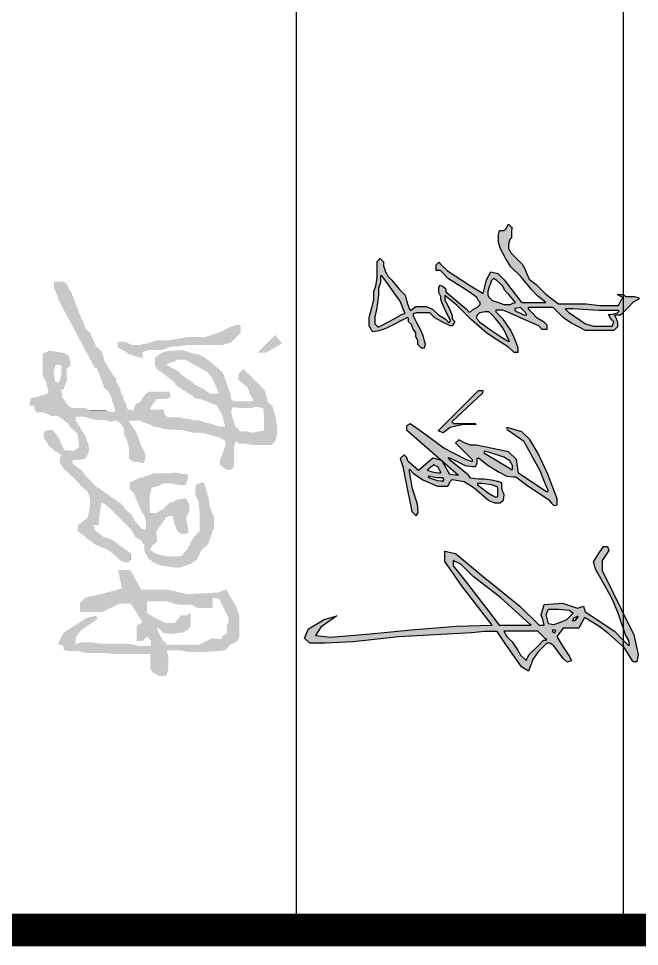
# Model space of a CAD drawing. Header units: millimetres. Extents: x 539196 to 807275, y 431843 to 1156631.
# Drawn here: x 626544 to 629231, y 853272 to 857285 of the extents above; entities that cross this region are included whole.
import ezdxf

# ---------------------------------------------------------------- set-up
doc = ezdxf.new("R2010")
doc.units = ezdxf.units.MM
doc.header["$MEASUREMENT"] = 0
doc.layers.add('PUB_TITLE', color=4, linetype='Continuous')

# ---------------------------------------------------------------- blocks, each defined once
blk = doc.blocks.new('lxp')
h = blk.add_hatch(color=256)
h.paths.add_polyline_path([(28573.35, 14707.4), (28573.35, 14711.38), (28573.35, 14719.74), (28573.35, 14721), (28573.35, 14722.93), (28573.35, 14724.83), (28572.39, 14725.79), (28571.07, 14727.11), (28568.87, 14727.11), (28566.5, 14726.45), (28563.89, 14725.24), (28563.89, 14726.94), (28563.89, 14728.95), (28562.65, 14730.19), (28561.36, 14731.48), (28559.02, 14733.82), (28556.1, 14736.73), (28554.18, 14740.2), (28553.3, 14740.2), (28552.55, 14737.5), (28552.55, 14735.47), (28552.55, 14731.98), (28551.37, 14730.79), (28551.37, 14726.83), (28553.35, 14730.46), (28554.35, 14729.46), (28557.98, 14727.75), (28557.98, 14716.21), (28556.93, 14707.94), (28556.93, 14690.87), (28551.02, 14683.14), (28545.2, 14677.33), (28541.96, 14672.98), (28538.71, 14671.61), (28535.57, 14670.4), (28532.74, 14668.72), (28526.1, 14662.09), (28523.13, 14660.27), (28520.6, 14660.27), (28517.69, 14661.27), (28516.7, 14662.26), (28512.07, 14662.26), (28510.59, 14662.53), (28508.33, 14660.27), (28511.22, 14658.71), (28512.18, 14657.74), (28512.18, 14654.94), (28514.55, 14654.17), (28517.25, 14654.17), (28519.45, 14654.17), (28523.36, 14655.38), (28529.41, 14658.79), (28534.33, 14661.84), (28540.37, 14667.88), (28548.35, 14674.36), (28552.26, 14678.27), (28556.19, 14683.22), (28556.19, 14668.66), (28555.5, 14667.97), (28542.43, 14657.7), (28538.5, 14653.77), (28537.45, 14649.57), (28542.4, 14646.98), (28547.52, 14645.72), (28550.77, 14644.84), (28545.71, 14636.48), (28536.9, 14622.96), (28532.69, 14618.75), (28531.59, 14617.65), (28533.21, 14616.03), (28536.63, 14616.03), (28536.63, 14618.66), (28541.69, 14623.72), (28547.14, 14632.47), (28550.33, 14637.09), (28553.19, 14640.94), (28555.24, 14641.97), (28556.27, 14643), (28557.4, 14643), (28558.8, 14641.6), (28560.7, 14638.27), (28562.38, 14636.59), (28560.18, 14634.39), (28549.78, 14622.05), (28547.9, 14622.05), (28546.53, 14620.68), (28545.7, 14618.7), (28546.75, 14617.65), (28550, 14617.65), (28552.47, 14618.86), (28554.29, 14618.86), (28557.09, 14620.07), (28561.33, 14621.78), (28564.74, 14623.7), (28567.47, 14624.94), (28568.57, 14623.84), (28566.5, 14621.78), (28563.75, 14617.43), (28560.45, 14614.13), (28558.75, 14610.28), (28558.75, 14603.71), (28561.06, 14600.46), (28560.34, 14599.75), (28557.04, 14598.59), (28551.73, 14597.08), (28548.02, 14593.37), (28542.48, 14588.89), (28540.37, 14586.77), (28537.45, 14585.12), (28533.87, 14583.77), (28531.26, 14583.77), (28529.25, 14581.77), (28531.12, 14579.9), (28538.5, 14579.9), (28540.86, 14579.9), (28546.31, 14579.13), (28549.23, 14578.03), (28554.56, 14578.03), (28559.35, 14576.82), (28565.4, 14575.17), (28570.19, 14575.17), (28572.89, 14576.38), (28574.15, 14577.64), (28573.55, 14581.16), (28571.9, 14585.67), (28565.33, 14598.51), (28566.06, 14599.24), (28567.96, 14599.24), (28569.64, 14600.92), (28572.06, 14601.91), (28574.7, 14603.69), (28577.24, 14603.69), (28579.55, 14604.78), (28581.86, 14604.78), (28584.22, 14607.15), (28584.22, 14608.69), (28581.58, 14609.46), (28579.71, 14608.8), (28576.36, 14607.87), (28572.89, 14606.55), (28568.54, 14604.07), (28564.36, 14601.98), (28563.2, 14601.98), (28562.46, 14603.85), (28562.46, 14609.79), (28562.46, 14612.18), (28565.51, 14615.23), (28569.03, 14621.57), (28570.57, 14624.93), (28570.57, 14625.86), (28567.85, 14627.54), (28566.28, 14625.97), (28564.25, 14625.97), (28561.11, 14624.65), (28557.59, 14623), (28554.73, 14621.44), (28552.8, 14621.44), (28551.73, 14621.44), (28552.91, 14622.62), (28557.89, 14628.7), (28561.11, 14631.91), (28566.89, 14637.7), (28575.04, 14647.17), (28579.33, 14653.55), (28583.43, 14660.46), (28586.76, 14663.79), (28586.76, 14665.17), (28586.76, 14666.05), (28583.95, 14666.05), (28581.03, 14665), (28577.07, 14663.41), (28573.6, 14661.81), (28570.19, 14659.5), (28565.82, 14656.56), (28561.83, 14652.57), (28560.84, 14652.57), (28560.84, 14656.92), (28561.99, 14659.61), (28568.05, 14673.32), (28570.52, 14678.87), (28572.67, 14681.02), (28572.67, 14683.74), (28569.89, 14683.74), (28567.88, 14681.73), (28565.13, 14677.39), (28562.96, 14675.22), (28560.18, 14672.44), (28559.29, 14672.44), (28559.29, 14687.7), (28565.63, 14694.03), (28568.65, 14698.6)])
h.paths.add_polyline_path([(28562.16, 14697.16), (28560.01, 14695.01), (28560.01, 14699.66), (28561.16, 14715.73), (28561.16, 14727.58), (28561.22, 14727.94), (28561.46, 14728.18), (28562.45, 14727.18), (28563.58, 14722.98), (28563.58, 14721.6), (28565.79, 14722.71), (28566.93, 14723.86), (28567.99, 14724.92), (28570.71, 14723.77), (28570.71, 14712.41), (28569.26, 14707.52)], flags=16)
h.paths.add_polyline_path([(28563.95, 14671.66), (28563.73, 14669.57), (28562.56, 14667.37), (28561.77, 14665.18), (28560.9, 14664.32), (28559.91, 14664.32), (28559.29, 14667.81), (28560.11, 14668.63), (28562.04, 14670.56)], flags=16)
h.paths.add_polyline_path([(28556.12, 14664.57), (28556.64, 14663.1), (28557.52, 14661.63), (28557.52, 14657.55), (28556.16, 14654.28), (28554.97, 14650.3), (28553, 14648.33), (28551.49, 14647.74), (28549.55, 14647.74), (28546.68, 14648.63), (28544.58, 14649.25), (28542.75, 14650.02), (28541.5, 14651.27), (28542.69, 14653.31), (28545.04, 14655.66), (28546.09, 14656.71), (28549.16, 14658.3), (28551.35, 14660.49)], flags=16)
h.paths.add_polyline_path([(28580.08, 14661.08), (28579.67, 14659.71), (28577.82, 14656.72), (28573.4, 14650.01), (28568.19, 14642.86), (28566.47, 14641.15), (28565.17, 14640.54), (28563.82, 14641.35), (28562.5, 14642.67), (28561.94, 14646.18), (28561.94, 14647.35), (28561.94, 14648.41), (28563.63, 14650.1), (28565.8, 14652.28), (28568.51, 14654.44), (28571.49, 14656.63), (28574.32, 14658.41), (28576.58, 14659.33), (28579.31, 14660.5)], flags=16)
h.paths.add_polyline_path([(28562.69, 14597.1), (28563.85, 14594.7), (28567.37, 14588.16), (28571.38, 14580.65), (28569.34, 14578.61), (28565.05, 14578.61), (28559.49, 14579.8), (28551.76, 14580.72), (28547.4, 14580.72), (28543.88, 14581.98), (28539.8, 14581.98), (28539.8, 14582.89), (28544.02, 14585.85), (28550.21, 14590.48), (28555.41, 14594), (28562.1, 14596.74)], flags=16)
h = blk.add_hatch(color=256)
h.paths.add_polyline_path([(28760.45, 14689.94), (28755.44, 14693.86), (28755.44, 14697.13), (28755.44, 14703.38), (28748.94, 14706.87), (28754.65, 14716.29), (28759.26, 14722.09), (28767.2, 14731.18), (28775.94, 14736.69), (28775.94, 14738.87), (28771.47, 14739.81), (28759.45, 14737.12), (28720.2, 14717.77), (28714.09, 14717.77), (28707.79, 14721.79), (28705.48, 14721.04), (28705.48, 14718.51), (28710.58, 14715.03), (28714.89, 14712.41), (28719.73, 14713.77), (28725.01, 14716.9), (28737.45, 14723.88), (28746.13, 14727.58), (28759.43, 14732.07), (28763.01, 14733.95), (28765.79, 14734.47), (28765.79, 14733.64), (28761.63, 14729.48), (28757.51, 14725.36), (28750.79, 14715.54), (28745.43, 14707.29), (28741.85, 14706.29), (28743.16, 14702.62), (28742.55, 14700.75), (28740.15, 14693.51), (28740.85, 14682.25), (28747.22, 14680.42), (28750.71, 14681.51), (28753.65, 14682.21), (28753.65, 14679.09), (28741.92, 14667.37), (28722.98, 14643.8), (28709.65, 14627.98), (28708.32, 14621.5), (28714.54, 14621.5), (28730.19, 14632.16), (28753.61, 14650.32), (28754.24, 14628.61), (28756.38, 14600.83), (28758.92, 14575.98), (28760.83, 14551.45), (28759.79, 14542.33), (28754.79, 14545.58), (28747.81, 14555.34), (28750.03, 14547.49), (28755.75, 14537.89), (28761.42, 14535.47), (28764.63, 14538.68), (28764.63, 14548.2), (28763.68, 14565.37), (28760.59, 14593.31), (28758.23, 14637.69), (28757.44, 14645.98), (28757.44, 14653.35), (28764.68, 14658.36), (28779.02, 14668.28), (28781.6, 14672.66), (28774.6, 14675.24), (28770.13, 14678.36), (28764.58, 14683.92), (28764.58, 14685.65), (28766.12, 14688.03), (28773.85, 14693.91), (28776.13, 14696.19), (28775.39, 14698.97), (28772.66, 14697.78), (28766.51, 14693.71)])
h.paths.add_polyline_path([(28757.63, 14687.33), (28756.37, 14687.33), (28756.83, 14689.28), (28758.17, 14688.45)], flags=16)
h.paths.add_polyline_path([(28761.85, 14683.71), (28762.81, 14683.71), (28762.81, 14681.87), (28766.15, 14678.53), (28771.79, 14672.88), (28775.23, 14671.09), (28771.9, 14667.75), (28768.61, 14665.8), (28763.76, 14662.65), (28760.39, 14659.29), (28757.24, 14657.54), (28757.24, 14678.26), (28762.19, 14683.21)], flags=16)
h.paths.add_polyline_path([(28752.83, 14684.85), (28747.02, 14683.5), (28743.7, 14684.81), (28743.7, 14690.98), (28744.4, 14697.65), (28746.3, 14699.93), (28750.28, 14695.96), (28752.01, 14692.09), (28753.44, 14687.92)], flags=16)
h.paths.add_polyline_path([(28753.63, 14674.15), (28753.63, 14662.56), (28753.63, 14654.75), (28745.14, 14648.3), (28727.53, 14634.6), (28717.35, 14626.57), (28714.01, 14626.57), (28716.25, 14631.24), (28723.69, 14638.68), (28736.55, 14655.4), (28753.24, 14673.72)], flags=16)
h.paths.add_polyline_path([(28750.96, 14699.57), (28749.09, 14700.49), (28747.97, 14702.64), (28748.12, 14703.08), (28750.96, 14701.01)], flags=16)
h = blk.add_hatch(color=256)
h.paths.add_polyline_path([(28672.84, 14678.99), (28676.69, 14684.88), (28679.01, 14686.64), (28680.4, 14688.03), (28679.89, 14690.23), (28676.19, 14690.23), (28660.75, 14684.14), (28648.46, 14678.54), (28640.04, 14673.36), (28635.27, 14668.59), (28632.68, 14659.59), (28632.99, 14659.08), (28633.8, 14659.46), (28640.88, 14669.55), (28658.95, 14679.63), (28666.63, 14682.56), (28671.37, 14684.67), (28672.31, 14683.73), (28660.6, 14666.54), (28652.25, 14665.18), (28647.53, 14660.47), (28643.51, 14640.71), (28643.51, 14637.17), (28642.16, 14633.79), (28640.13, 14629.88), (28642.05, 14627.96), (28652.13, 14638.04), (28653.75, 14638.04), (28652.4, 14634.62), (28645.27, 14620.7), (28635.15, 14606.93), (28630.38, 14600.25), (28631.58, 14597.93), (28634.09, 14597.93), (28661.81, 14629.73), (28661.81, 14628), (28661.43, 14624.37), (28652.92, 14619.54), (28651.34, 14614.03), (28658.92, 14605.2), (28653.52, 14598.88), (28650.77, 14597.89), (28649.32, 14596.44), (28651.66, 14594.1), (28656.59, 14595.71), (28664.84, 14597.37), (28683.94, 14601.16), (28686.64, 14603.86), (28684.56, 14605), (28679.47, 14604.58), (28670.23, 14601.53), (28659.47, 14599.75), (28658.2, 14599.75), (28660.51, 14602.06), (28664.74, 14607.96), (28668.46, 14616.94), (28668.46, 14623.19), (28665.51, 14624.86), (28664.5, 14625.87), (28665.67, 14633.3), (28669.58, 14639.33), (28677.25, 14648.38), (28678.68, 14651.83), (28678.68, 14655.2), (28677.17, 14657.3), (28673.6, 14657.79), (28672.06, 14656.85), (28669.92, 14656.19), (28666.53, 14656.19), (28665.61, 14653.91), (28664.93, 14650.06), (28664.16, 14645.46), (28664.16, 14642.04), (28663.59, 14637.1), (28661.9, 14635.96), (28652.99, 14625.05), (28650.91, 14623.38), (28651.89, 14625.66), (28655.85, 14633.78), (28656.43, 14638.34), (28656.43, 14640.09), (28654.65, 14641.22), (28651.38, 14641.22), (28651.24, 14642.03), (28656, 14648), (28660.06, 14654.73), (28662.39, 14659.33), (28662.86, 14663.5), (28662.86, 14664.95), (28667.63, 14671.42)])
h.paths.add_polyline_path([(28658.57, 14662.44), (28657.51, 14661.03), (28655.09, 14656.97), (28651.57, 14651.23), (28648.23, 14645.27), (28647.13, 14645.71), (28647.92, 14648.71), (28650.78, 14657.59), (28653.07, 14661.23), (28655.97, 14662.73), (28658.09, 14662.73)], flags=16)
h.paths.add_polyline_path([(28669.8, 14653.9), (28673.39, 14653.9), (28674.76, 14653.9), (28675.18, 14652.53), (28674.21, 14650.48), (28672.72, 14648.1), (28670.08, 14644.7), (28667.66, 14641.38), (28666.88, 14641.38), (28666.88, 14643.88), (28667.79, 14650.07), (28668.95, 14653.34)], flags=16)
h.paths.add_polyline_path([(28664.56, 14621.07), (28665.75, 14620.25), (28665.25, 14619.28), (28665.07, 14616.63), (28664.3, 14614.44), (28663.71, 14612.13), (28662.84, 14611.26), (28662.39, 14611.72), (28662.81, 14613.02), (28663.38, 14616.63), (28663.38, 14620.16)], flags=16)
h.paths.add_polyline_path([(28660.46, 14618.98), (28660.46, 14617.36), (28659.82, 14613.56), (28658.71, 14610.63), (28655.59, 14614.63), (28656.73, 14617.04), (28659.88, 14619.02)], flags=16)
blk.add_hatch(color=256).paths.add_polyline_path([(28634.8, 14617.34), (28636.01, 14620.34), (28632.75, 14624.76), (28631.79, 14628.21), (28630.86, 14632.88), (28630.86, 14640.64), (28630.19, 14639.97), (28630.19, 14626.62), (28629.23, 14625.66), (28611.71, 14644.51), (28610.12, 14644.68), (28610.12, 14642.01)])
for points in [[(28512.07, 14662.26), (28516.7, 14662.26), (28517.69, 14661.27), (28520.6, 14660.27), (28523.13, 14660.27), (28526.1, 14662.09), (28532.74, 14668.72), (28535.57, 14670.4), (28538.71, 14671.61), (28541.96, 14672.98), (28545.2, 14677.33), (28551.02, 14683.14), (28556.93, 14690.87), (28556.93, 14707.94), (28557.98, 14716.21), (28557.98, 14727.75), (28554.35, 14729.46), (28553.35, 14730.46), (28551.37, 14726.83), (28551.37, 14730.79), (28552.55, 14731.98), (28552.55, 14735.47), (28552.55, 14737.5), (28553.3, 14740.2), (28554.18, 14740.2), (28556.1, 14736.73), (28559.02, 14733.82), (28561.36, 14731.48), (28562.65, 14730.19), (28563.89, 14728.95), (28563.89, 14726.94), (28563.89, 14725.24), (28566.5, 14726.45), (28568.87, 14727.11), (28571.07, 14727.11), (28572.39, 14725.79), (28573.35, 14724.83), (28573.35, 14722.93), (28573.35, 14721), (28573.35, 14719.74), (28573.35, 14711.38), (28573.35, 14707.4), (28568.65, 14698.6), (28565.63, 14694.03), (28559.29, 14687.7), (28559.29, 14672.44), (28560.18, 14672.44), (28562.96, 14675.22), (28565.13, 14677.39), (28567.88, 14681.73), (28569.89, 14683.74), (28572.67, 14683.74), (28572.67, 14681.02), (28570.52, 14678.87), (28568.05, 14673.32), (28561.99, 14659.61), (28560.84, 14656.92), (28560.84, 14652.57), (28561.83, 14652.57), (28565.82, 14656.56), (28570.19, 14659.5), (28573.6, 14661.81), (28577.07, 14663.41), (28581.03, 14665), (28583.95, 14666.05), (28586.76, 14666.05), (28586.76, 14665.17), (28586.76, 14663.79), (28583.43, 14660.46), (28579.33, 14653.55), (28575.04, 14647.17), (28566.89, 14637.7), (28561.11, 14631.91), (28557.89, 14628.7), (28552.91, 14622.62), (28551.73, 14621.44), (28552.8, 14621.44), (28554.73, 14621.44), (28557.59, 14623), (28561.11, 14624.65), (28564.25, 14625.97), (28566.28, 14625.97), (28567.85, 14627.54), (28570.57, 14625.86), (28570.57, 14624.93), (28569.03, 14621.57), (28565.51, 14615.23), (28562.46, 14612.18), (28562.46, 14609.79), (28562.46, 14603.85), (28563.2, 14601.98), (28564.36, 14601.98), (28568.54, 14604.07), (28572.89, 14606.55), (28576.36, 14607.87), (28579.71, 14608.8), (28581.58, 14609.46), (28584.22, 14608.69), (28584.22, 14607.15), (28581.86, 14604.78), (28579.55, 14604.78), (28577.24, 14603.69), (28574.7, 14603.69), (28572.06, 14601.91), (28569.64, 14600.92), (28567.96, 14599.24), (28566.06, 14599.24), (28565.33, 14598.51), (28571.9, 14585.67), (28573.55, 14581.16), (28574.15, 14577.64), (28572.89, 14576.38), (28570.19, 14575.17), (28565.4, 14575.17), (28559.35, 14576.82), (28554.56, 14578.03), (28549.23, 14578.03), (28546.31, 14579.13), (28540.86, 14579.9), (28538.5, 14579.9), (28531.12, 14579.9), (28529.25, 14581.77), (28531.26, 14583.77), (28533.87, 14583.77), (28537.45, 14585.12), (28540.37, 14586.77), (28542.48, 14588.89), (28548.02, 14593.37), (28551.73, 14597.08), (28557.04, 14598.59), (28560.34, 14599.75), (28561.06, 14600.46), (28558.75, 14603.71), (28558.75, 14610.28), (28560.45, 14614.13), (28563.75, 14617.43), (28566.5, 14621.78), (28568.57, 14623.84), (28567.47, 14624.94), (28564.74, 14623.7), (28561.33, 14621.78), (28557.09, 14620.07), (28554.29, 14618.86), (28552.47, 14618.86), (28550, 14617.65), (28546.75, 14617.65), (28545.7, 14618.7), (28546.53, 14620.68), (28547.9, 14622.05), (28549.78, 14622.05), (28560.18, 14634.39), (28562.38, 14636.59), (28560.7, 14638.27), (28558.8, 14641.6), (28557.4, 14643), (28556.27, 14643), (28555.24, 14641.97), (28553.19, 14640.94), (28550.33, 14637.09), (28547.14, 14632.47), (28541.69, 14623.72), (28536.63, 14618.66), (28536.63, 14616.03), (28533.21, 14616.03), (28531.59, 14617.65), (28532.69, 14618.75), (28536.9, 14622.96), (28545.71, 14636.48), (28550.77, 14644.84), (28547.52, 14645.72), (28542.4, 14646.98), (28537.45, 14649.57), (28538.5, 14653.77), (28542.43, 14657.7), (28555.5, 14667.97), (28556.19, 14668.66), (28556.19, 14683.22), (28552.26, 14678.27), (28548.35, 14674.36), (28540.37, 14667.88), (28534.33, 14661.84), (28529.41, 14658.79), (28523.36, 14655.38), (28519.45, 14654.17), (28517.25, 14654.17), (28514.55, 14654.17), (28512.18, 14654.94), (28512.18, 14657.74), (28511.22, 14658.71), (28508.33, 14660.27), (28510.59, 14662.53), (28512.07, 14662.26)], [(28707.79, 14721.79), (28714.09, 14717.77), (28720.2, 14717.77), (28759.45, 14737.12), (28771.47, 14739.81), (28775.94, 14738.87), (28775.94, 14736.69), (28767.2, 14731.18), (28759.26, 14722.09), (28754.65, 14716.29), (28748.94, 14706.87), (28755.44, 14703.38), (28755.44, 14697.13), (28755.44, 14693.86), (28760.45, 14689.94), (28766.51, 14693.71), (28772.66, 14697.78), (28775.39, 14698.97), (28776.13, 14696.19), (28773.85, 14693.91), (28766.12, 14688.03), (28764.58, 14685.65), (28764.58, 14683.92), (28770.13, 14678.36), (28774.6, 14675.24), (28781.6, 14672.66), (28779.02, 14668.28), (28764.68, 14658.36), (28757.44, 14653.35), (28757.44, 14645.98), (28758.23, 14637.69), (28760.59, 14593.31), (28763.68, 14565.37), (28764.63, 14548.2), (28764.63, 14538.68), (28761.42, 14535.47), (28755.75, 14537.89), (28750.03, 14547.49), (28747.81, 14555.34), (28754.79, 14545.58), (28759.79, 14542.33), (28760.83, 14551.45), (28758.92, 14575.98), (28756.38, 14600.83), (28754.24, 14628.61), (28753.61, 14650.32), (28730.19, 14632.16), (28714.54, 14621.5), (28708.32, 14621.5), (28709.65, 14627.98), (28722.98, 14643.8), (28741.92, 14667.37), (28753.65, 14679.09), (28753.65, 14682.21), (28750.71, 14681.51), (28747.22, 14680.42), (28740.85, 14682.25), (28740.15, 14693.51), (28742.55, 14700.75), (28743.16, 14702.62), (28741.85, 14706.29), (28745.43, 14707.29), (28750.79, 14715.54), (28757.51, 14725.36), (28761.63, 14729.48), (28765.79, 14733.64), (28765.79, 14734.47), (28763.01, 14733.95), (28759.43, 14732.07), (28746.13, 14727.58), (28737.45, 14723.88), (28725.01, 14716.9), (28719.73, 14713.77), (28714.89, 14712.41), (28710.58, 14715.03), (28705.48, 14718.51), (28705.48, 14721.04), (28707.79, 14721.79)], [(28561.16, 14727.58), (28561.16, 14715.73), (28560.01, 14699.66), (28560.01, 14695.01), (28562.16, 14697.16), (28569.26, 14707.52), (28570.71, 14712.41), (28570.71, 14723.77), (28567.99, 14724.92), (28566.93, 14723.86), (28565.79, 14722.71), (28563.58, 14721.6), (28563.58, 14722.98), (28562.45, 14727.18), (28561.46, 14728.18), (28561.22, 14727.94), (28561.16, 14727.58)], [(28746.3, 14699.93), (28750.28, 14695.96), (28752.01, 14692.09), (28753.44, 14687.92), (28752.83, 14684.85), (28747.02, 14683.5), (28743.7, 14684.81), (28743.7, 14690.98), (28744.4, 14697.65), (28746.3, 14699.93)], [(28748.12, 14703.08), (28750.96, 14701.01), (28750.96, 14699.57), (28749.09, 14700.49), (28747.97, 14702.64), (28748.12, 14703.08)], [(28633.8, 14659.46), (28640.88, 14669.55), (28658.95, 14679.63), (28666.63, 14682.56), (28671.37, 14684.67), (28672.31, 14683.73), (28660.6, 14666.54), (28652.25, 14665.18), (28647.53, 14660.47), (28643.51, 14640.71), (28643.51, 14637.17), (28642.16, 14633.79), (28640.13, 14629.88), (28642.05, 14627.96), (28652.13, 14638.04), (28653.75, 14638.04), (28652.4, 14634.62), (28645.27, 14620.7), (28635.15, 14606.93), (28630.38, 14600.25), (28631.58, 14597.93), (28634.09, 14597.93), (28661.81, 14629.73), (28661.81, 14628), (28661.43, 14624.37), (28652.92, 14619.54), (28651.34, 14614.03), (28658.92, 14605.2), (28653.52, 14598.88), (28650.77, 14597.89), (28649.32, 14596.44), (28651.66, 14594.1), (28656.59, 14595.71), (28664.84, 14597.37), (28683.94, 14601.16), (28686.64, 14603.86), (28684.56, 14605), (28679.47, 14604.58), (28670.23, 14601.53), (28659.47, 14599.75), (28658.2, 14599.75), (28660.51, 14602.06), (28664.74, 14607.96), (28668.46, 14616.94), (28668.46, 14623.19), (28665.51, 14624.86), (28664.5, 14625.87), (28665.67, 14633.3), (28669.58, 14639.33), (28677.25, 14648.38), (28678.68, 14651.83), (28678.68, 14655.2), (28677.17, 14657.3), (28673.6, 14657.79), (28672.06, 14656.85), (28669.92, 14656.19), (28666.53, 14656.19), (28665.61, 14653.91), (28664.93, 14650.06), (28664.16, 14645.46), (28664.16, 14642.04), (28663.59, 14637.1), (28661.9, 14635.96), (28652.99, 14625.05), (28650.91, 14623.38), (28651.89, 14625.66), (28655.85, 14633.78), (28656.43, 14638.34), (28656.43, 14640.09), (28654.65, 14641.22), (28651.38, 14641.22), (28651.24, 14642.03), (28656, 14648), (28660.06, 14654.73), (28662.39, 14659.33), (28662.86, 14663.5), (28662.86, 14664.95), (28667.63, 14671.42), (28672.84, 14678.99), (28676.69, 14684.88), (28679.01, 14686.64), (28680.4, 14688.03), (28679.89, 14690.23), (28676.19, 14690.23), (28660.75, 14684.14), (28648.46, 14678.54), (28640.04, 14673.36), (28635.27, 14668.59), (28632.68, 14659.59), (28632.99, 14659.08), (28633.8, 14659.46)], [(28756.83, 14689.28), (28756.37, 14687.33), (28757.63, 14687.33), (28758.17, 14688.45), (28756.83, 14689.28)], [(28762.19, 14683.21), (28757.24, 14678.26), (28757.24, 14657.54), (28760.39, 14659.29), (28763.76, 14662.65), (28768.61, 14665.8), (28771.9, 14667.75), (28775.23, 14671.09), (28771.79, 14672.88), (28766.15, 14678.53), (28762.81, 14681.87), (28762.81, 14683.71), (28761.85, 14683.71), (28762.19, 14683.21)], [(28563.95, 14671.66), (28562.04, 14670.56), (28560.11, 14668.63), (28559.29, 14667.81), (28559.91, 14664.32), (28560.9, 14664.32), (28561.77, 14665.18), (28562.56, 14667.37), (28563.73, 14669.57), (28563.95, 14671.66), (28563.95, 14671.66)], [(28753.24, 14673.72), (28736.55, 14655.4), (28723.69, 14638.68), (28716.25, 14631.24), (28714.01, 14626.57), (28717.35, 14626.57), (28727.53, 14634.6), (28745.14, 14648.3), (28753.63, 14654.75), (28753.63, 14662.56), (28753.63, 14674.15), (28753.24, 14673.72)], [(28556.12, 14664.57), (28551.35, 14660.49), (28549.16, 14658.3), (28546.09, 14656.71), (28545.04, 14655.66), (28542.69, 14653.31), (28541.5, 14651.27), (28542.75, 14650.02), (28544.58, 14649.25), (28546.68, 14648.63), (28549.55, 14647.74), (28551.49, 14647.74), (28553, 14648.33), (28554.97, 14650.3), (28556.16, 14654.28), (28557.52, 14657.55), (28557.52, 14661.63), (28556.64, 14663.1), (28556.12, 14664.57)], [(28579.31, 14660.5), (28576.58, 14659.33), (28574.32, 14658.41), (28571.49, 14656.63), (28568.51, 14654.44), (28565.8, 14652.28), (28563.63, 14650.1), (28561.94, 14648.41), (28561.94, 14647.35), (28561.94, 14646.18), (28562.5, 14642.67), (28563.82, 14641.35), (28565.17, 14640.54), (28566.47, 14641.15), (28568.19, 14642.86), (28573.4, 14650.01), (28577.82, 14656.72), (28579.67, 14659.71), (28580.08, 14661.08), (28579.31, 14660.5)], [(28658.09, 14662.73), (28655.97, 14662.73), (28653.07, 14661.23), (28650.78, 14657.59), (28647.92, 14648.71), (28647.13, 14645.71), (28648.23, 14645.27), (28651.57, 14651.23), (28655.09, 14656.97), (28657.51, 14661.03), (28658.57, 14662.44), (28658.09, 14662.73)], [(28668.95, 14653.34), (28667.79, 14650.07), (28666.88, 14643.88), (28666.88, 14641.38), (28667.66, 14641.38), (28670.08, 14644.7), (28672.72, 14648.1), (28674.21, 14650.48), (28675.18, 14652.53), (28674.76, 14653.9), (28673.39, 14653.9), (28669.8, 14653.9), (28668.95, 14653.34)], [(28611.71, 14644.51), (28629.23, 14625.66), (28630.19, 14626.62), (28630.19, 14639.97), (28630.86, 14640.64), (28630.86, 14632.88), (28631.79, 14628.21), (28632.75, 14624.76), (28636.01, 14620.34), (28634.8, 14617.34), (28610.12, 14642.01), (28610.12, 14644.68), (28611.71, 14644.51), (28611.71, 14644.51)], [(28659.88, 14619.02), (28656.73, 14617.04), (28655.59, 14614.63), (28658.71, 14610.63), (28659.82, 14613.56), (28660.46, 14617.36), (28660.46, 14618.98), (28659.88, 14619.02)], [(28664.56, 14621.07), (28663.38, 14620.16), (28663.38, 14616.63), (28662.81, 14613.02), (28662.39, 14611.72), (28662.84, 14611.26), (28663.71, 14612.13), (28664.3, 14614.44), (28665.07, 14616.63), (28665.25, 14619.28), (28665.75, 14620.25), (28664.56, 14621.07)], [(28562.1, 14596.74), (28555.41, 14594), (28550.21, 14590.48), (28544.02, 14585.85), (28539.8, 14582.89), (28539.8, 14581.98), (28543.88, 14581.98), (28547.4, 14580.72), (28551.76, 14580.72), (28559.49, 14579.8), (28565.05, 14578.61), (28569.34, 14578.61), (28571.38, 14580.65), (28567.37, 14588.16), (28563.85, 14594.7), (28562.69, 14597.1), (28562.1, 14596.74)]]:
    blk.add_lwpolyline(points)
blk = doc.blocks.new('图签11')
h = blk.add_hatch(color=256)
h.dxf.hatch_style = 1
h.paths.add_polyline_path([(3666962, -350213.6), (3666936.1, -350234.8), (3666962, -350260.6), (3666990.2, -350288.9), (3666990.2, -350262.5)])
h.paths.add_polyline_path([(3666927.2, -350403.2), (3666942.6, -350449.5), (3666942.6, -350482.9), (3666942.6, -350504.6), (3666952.2, -350559.2), (3666952.2, -350577.9), (3666952.2, -350595.6), (3666961.8, -350627.2), (3666966.9, -350650.7), (3666966.9, -350671.7), (3666956.2, -350696.3), (3666956.2, -350716.5), (3666972.7, -350716.5), (3666979.4, -350706.1), (3666995.6, -350681.1), (3667007.4, -350640.3), (3666989.4, -350640.3), (3666982.4, -350625.6), (3666982.4, -350611.6), (3666982.4, -350581.8), (3666972.1, -350556.5), (3666972.1, -350537.4), (3666966.9, -350506.9), (3666966.9, -350481), (3666966.9, -350434.3), (3666966.9, -350396.8), (3666959.2, -350370.4), (3666928.7, -350339.9), (3666910.4, -350339.9), (3666903.6, -350346.7), (3666911.3, -350372.1)], flags=17)
h.paths.add_polyline_path([(3666984, -350542.5), (3666984, -350558), (3666989.4, -350579.8), (3666997.4, -350591.5), (3667005, -350602.7), (3667012.5, -350602.7), (3667029.5, -350602.7), (3667039.3, -350597.5), (3667046.2, -350588.1), (3667064.5, -350563.4), (3667075.7, -350548.3), (3667091, -350536.3), (3667111.1, -350505), (3667122.6, -350486.9), (3667128.7, -350482.1), (3667130.9, -350472.5), (3667134.7, -350455.9), (3667141.4, -350438.6), (3667150.5, -350414.8), (3667172.1, -350401.1), (3667185.8, -350395.3), (3667216, -350387.8), (3667216, -350405.7), (3667212.9, -350415.5), (3667205.1, -350439.7), (3667205.1, -350447.6), (3667197.3, -350466.7), (3667197.3, -350484), (3667191.9, -350496.3), (3667191.9, -350514), (3667187.6, -350524.4), (3667187.6, -350544.5), (3667187.9, -350561), (3667181.9, -350571.4), (3667162.3, -350577.3), (3667164.5, -350584.5), (3667164.5, -350617.6), (3667155.5, -350613.4), (3667150.8, -350611.2), (3667131.6, -350597.1), (3667131.6, -350574.8), (3667128.1, -350555.3), (3667117.2, -350555.3), (3667109.6, -350560.4), (3667109.6, -350574.8), (3667109.6, -350595), (3667109.6, -350620.2), (3667114.4, -350629.8), (3667121.3, -350634.6), (3667131.3, -350641.5), (3667141.7, -350648.7), (3667146.5, -350660.4), (3667167.7, -350669.4), (3667164.1, -350678.1), (3667164.1, -350686.7), (3667146.9, -350690.8), (3667141, -350694.3), (3667132.3, -350699.4), (3667124.1, -350699.4), (3667118.3, -350703.3), (3667112.5, -350707.2), (3667103.4, -350707.2), (3667082.2, -350719.6), (3667075.7, -350724.4), (3667068.7, -350724.4), (3667060.6, -350729.5), (3667054.3, -350733.4), (3667047.5, -350737.6), (3667034.9, -350745.5), (3667020.1, -350754.8), (3667009.7, -350758.3), (3666985.9, -350766.4), (3666978.3, -350774.7), (3666970.3, -350783.4), (3666956.5, -350789.4), (3666949.5, -350792.4), (3666930.9, -350800.4), (3666918.3, -350814.3), (3666909, -350818.1), (3666898.5, -350822.3), (3666859.7, -350837.9), (3666853.3, -350840.5), (3666841.2, -350845.4), (3666834.2, -350848.2), (3666812.1, -350857.1), (3666796.7, -350864.8), (3666781.5, -350872.3), (3666772.8, -350882.1), (3666772.8, -350891.4), (3666772.8, -350911.6), (3666792, -350911.6), (3666800.5, -350908.1), (3666806.7, -350905.2), (3666818.7, -350899.6), (3666825.5, -350899.6), (3666835.5, -350894.2), (3666846, -350888.6), (3666858.2, -350882.1), (3666867, -350877.4), (3666881.4, -350869.7), (3666890, -350865.1), (3666941.3, -350837.7), (3666961.4, -350826.9), (3666978.9, -350817.6), (3666988, -350812.7), (3667037.4, -350786.3), (3667037.4, -350780.9), (3667050.8, -350775.5), (3667065.1, -350769.8), (3667079.8, -350764), (3667097.8, -350756.8), (3667106.8, -350747.4), (3667120, -350738.4), (3667138.6, -350732.6), (3667163.9, -350724.6), (3667168.2, -350722.5), (3667173.1, -350732.4), (3667166, -350752.4), (3667166, -350765.4), (3667166, -350784.2), (3667166, -350802.2), (3667159.5, -350813.7), (3667159.5, -350826.7), (3667159.5, -350855.7), (3667152.9, -350867.9), (3667146.9, -350872), (3667126.7, -350885.7), (3667103.9, -350889.2), (3667101.9, -350882.9), (3667076.9, -350872), (3667062.8, -350872), (3667056.3, -350873.1), (3667037.5, -350873.1), (3667032.5, -350861.5), (3667014.1, -350861.5), (3667000, -350867), (3666991.1, -350880.2), (3666987.7, -350902), (3666984.5, -350923.2), (3666992.4, -350946.6), (3667030.7, -350946.6), (3667060.6, -350946.6), (3667079, -350935.5), (3667111.5, -350927.9), (3667118.3, -350938.4), (3667120.2, -350945.4), (3667125.6, -350966.1), (3667129.8, -350982.5), (3667152.3, -350987.5), (3667152.3, -350971.5), (3667159.5, -350971.5), (3667172.8, -350965.1), (3667172.8, -350946.2), (3667177.7, -350929.3), (3667185.3, -350917.9), (3667182.6, -350906.8), (3667187.9, -350893), (3667205.3, -350870.5), (3667218.4, -350861.6), (3667238.3, -350839.5), (3667252.4, -350837.6), (3667278.6, -350834), (3667282.5, -350839.6), (3667290.2, -350850.6), (3667288.3, -350879.6), (3667275.1, -350886.9), (3667267.2, -350891.2), (3667255.1, -350894.6), (3667238.8, -350905.5), (3667230.9, -350911.4), (3667225.8, -350920.1), (3667229.6, -350939), (3667237.5, -350943), (3667250.2, -350943), (3667263.9, -350933.6), (3667276.6, -350924.9), (3667289.1, -350911.3), (3667295.3, -350901.4), (3667302.6, -350889.6), (3667316.5, -350894), (3667326.7, -350894), (3667341.7, -350884.5), (3667357.9, -350867.4), (3667383.5, -350840.3), (3667398.5, -350827.9), (3667408.8, -350816.3), (3667415.4, -350808.9), (3667435.4, -350801), (3667459.7, -350801), (3667495.7, -350809), (3667503.1, -350819.1), (3667517.7, -350839), (3667530.2, -350839), (3667539, -350834.6), (3667550.5, -350819.5), (3667577.8, -350783.7), (3667584.1, -350768.3), (3667589.2, -350755.9), (3667594.1, -350744), (3667609.4, -350726.5), (3667625.5, -350708.1), (3667632.9, -350690), (3667629.6, -350681.8), (3667624, -350678.5), (3667604.6, -350678.5), (3667598.2, -350684.1), (3667589.5, -350696.7), (3667582.6, -350706.2), (3667572.6, -350720.1), (3667561.4, -350735.7), (3667557.3, -350748), (3667552.9, -350760.8), (3667543, -350773.5), (3667534, -350785), (3667517.9, -350792.2), (3667517.9, -350776.8), (3667514.6, -350773.7), (3667496.8, -350773.7), (3667476, -350770.7), (3667447.3, -350766.5), (3667454.8, -350754.1), (3667468.7, -350738.1), (3667480.6, -350726.3), (3667490.2, -350716.7), (3667501.6, -350705.3), (3667531.6, -350675.3), (3667553.5, -350662.5), (3667562.7, -350646.7), (3667578.1, -350635.2), (3667596.7, -350635.2), (3667618.6, -350623.2), (3667624.1, -350616.2), (3667633.8, -350603.7), (3667641.5, -350583), (3667644.3, -350558), (3667647.8, -350540.9), (3667647.8, -350527.8), (3667635.5, -350492.1), (3667631.1, -350486.2), (3667622.4, -350474.3), (3667615.2, -350470.6), (3667602.3, -350463.9), (3667593.2, -350459.3), (3667576.8, -350440.3), (3667568.1, -350437.2), (3667542.2, -350428.2), (3667524.6, -350422), (3667516.7, -350422), (3667493.8, -350422), (3667482.4, -350426.7), (3667461, -350435.3), (3667437.6, -350437.9), (3667428, -350440.7), (3667390.7, -350451.4), (3667386.3, -350458.8), (3667393, -350476.2), (3667402.2, -350479.5), (3667425.4, -350479.5), (3667443.1, -350469.6), (3667457.6, -350468), (3667476.8, -350466), (3667492.9, -350466), (3667506.4, -350466), (3667528.2, -350466), (3667535.8, -350466), (3667558.3, -350486.5), (3667572.1, -350493.9), (3667589, -350502), (3667601.8, -350513.1), (3667613.3, -350523), (3667613.3, -350536.1), (3667613.3, -350565.1), (3667609.5, -350580.7), (3667605.1, -350598.6), (3667593.9, -350617.3), (3667580.5, -350611.3), (3667568.8, -350596.3), (3667560.9, -350596.3), (3667538.5, -350599), (3667528.9, -350592.6), (3667522.7, -350588.6), (3667511.3, -350581), (3667500.8, -350574.1), (3667492.6, -350568.7), (3667488.3, -350548.7), (3667515.1, -350542.7), (3667537, -350533.2), (3667545.5, -350518.9), (3667542.4, -350500.4), (3667536.8, -350500.4), (3667524, -350502.5), (3667495.6, -350507.4), (3667475.2, -350497.4), (3667455.5, -350497.4), (3667448.9, -350500.8), (3667436.1, -350507.2), (3667436.1, -350512), (3667438.9, -350532.5), (3667448, -350551.2), (3667448, -350556.8), (3667455.8, -350564.9), (3667468.9, -350578.5), (3667480.9, -350599.2), (3667480.9, -350617.1), (3667466.5, -350618.4), (3667446.6, -350618.4), (3667427.2, -350618.4), (3667403, -350613.2), (3667401.1, -350605.1), (3667398, -350591.7), (3667390.6, -350579.1), (3667388.7, -350561.1), (3667391.9, -350543.9), (3667395.3, -350525.5), (3667395.3, -350508.8), (3667374.8, -350501.3), (3667364.8, -350501.3), (3667361, -350505.6), (3667361, -350516.3), (3667357.1, -350540.5), (3667359.6, -350560.9), (3667359.6, -350575.4), (3667359.6, -350584.1), (3667359.6, -350605.9), (3667365.3, -350622.4), (3667371.7, -350640.8), (3667373.6, -350652), (3667377.1, -350659.1), (3667385.8, -350676.4), (3667390.7, -350680.2), (3667407.9, -350680.2), (3667412.4, -350675.1), (3667419.8, -350666.9), (3667427.8, -350663.8), (3667443.3, -350657.8), (3667463.4, -350649.3), (3667473.7, -350643.3), (3667486.2, -350635.8), (3667508, -350629.4), (3667533.4, -350632.7), (3667527.4, -350644.5), (3667514.6, -350655.5), (3667504.1, -350664.4), (3667486.2, -350673.6), (3667478.5, -350682.8), (3667471.5, -350691.3), (3667454.8, -350702.6), (3667448.2, -350712.1), (3667425.9, -350744.5), (3667418.3, -350755.4), (3667405.9, -350773.3), (3667397.8, -350785.1), (3667379.4, -350801.6), (3667367.9, -350813.7), (3667352.7, -350824.8), (3667346.6, -350832.6), (3667330.1, -350854), (3667319, -350855.3), (3667317.4, -350841.6), (3667317.4, -350829.8), (3667315.1, -350816.9), (3667301.5, -350807.8), (3667290, -350804), (3667272.6, -350805.7), (3667245.5, -350815.6), (3667233.1, -350823.2), (3667215.6, -350834), (3667197.9, -350844.9), (3667186.5, -350845.5), (3667185.9, -350834.6), (3667185.2, -350822.8), (3667192.4, -350796.6), (3667195.6, -350779.9), (3667195.6, -350756.1), (3667202, -350738.4), (3667197.5, -350723.8), (3667204.1, -350709.6), (3667222.1, -350697.6), (3667240.5, -350697.6), (3667263.4, -350686.2), (3667282.3, -350682.2), (3667312.1, -350682.2), (3667322.3, -350672.3), (3667323.9, -350661.9), (3667327.6, -350638.3), (3667323.1, -350634.3), (3667314.1, -350632.5), (3667302.5, -350632.5), (3667291.6, -350635.7), (3667283.3, -350640.2), (3667274.5, -350645), (3667266.1, -350648.1), (3667256.2, -350651.7), (3667248, -350654.7), (3667232.7, -350660.3), (3667225, -350665.6), (3667198.4, -350683.7), (3667198.4, -350671.8), (3667198.4, -350648.9), (3667202.8, -350637.4), (3667206, -350629.3), (3667211.3, -350615.7), (3667215.1, -350610.1), (3667218.6, -350593.8), (3667223.2, -350572.1), (3667228.1, -350513.3), (3667230, -350505.5), (3667234.3, -350488.5), (3667234.4, -350462.5), (3667240.9, -350435), (3667246.3, -350417.3), (3667250.4, -350403.9), (3667256, -350394.7), (3667260.8, -350386.8), (3667273.6, -350386.8), (3667292, -350393.3), (3667305.8, -350398.8), (3667318.2, -350403.8), (3667332.4, -350403.8), (3667341.6, -350393.7), (3667347.4, -350384), (3667349.6, -350371.9), (3667338.9, -350360.5), (3667325, -350360.5), (3667300.8, -350360.5), (3667279.3, -350360.5), (3667260.9, -350355.4), (3667268.6, -350344.8), (3667268.6, -350321.9), (3667272.9, -350304.5), (3667272.9, -350271.8), (3667272.9, -350244.3), (3667261.3, -350235), (3667249.1, -350230.6), (3667222.6, -350228.3), (3667189.9, -350232.5), (3667154.4, -350242.7), (3667138.9, -350258.2), (3667105.8, -350266.1), (3667077.1, -350294.8), (3667041.1, -350330.9), (3667041.1, -350332.8), (3667055.5, -350346.5), (3667072.6, -350348.3), (3667077.7, -350341.8), (3667086.9, -350330.2), (3667095.4, -350319.5), (3667105.7, -350315.8), (3667120.6, -350310.6), (3667134.5, -350300.7), (3667138.9, -350306.8), (3667138.9, -350324.1), (3667138.9, -350362.4), (3667132, -350369.8), (3667122.7, -350369.8), (3667108.9, -350374.6), (3667099.6, -350377.9), (3667084.9, -350383.1), (3667066.7, -350389.5), (3667050.9, -350395.1), (3667038.8, -350409.3), (3667031.3, -350418), (3667014.5, -350437.6), (3667008.2, -350448), (3666997.7, -350465.5), (3666991.9, -350486.5), (3666986.9, -350505), (3666982.4, -350521.5), (3666983, -350528.8)])
h.paths.add_polyline_path([(3667011.8, -350533), (3667011.8, -350525.8), (3667011.8, -350509), (3667019.7, -350495), (3667023.7, -350487.9), (3667029.2, -350478.2), (3667035, -350468), (3667040.2, -350458.8), (3667044.3, -350451.5), (3667050.1, -350441.3), (3667056.1, -350436.5), (3667066.2, -350428.5), (3667076.1, -350423.7), (3667087.2, -350418.3), (3667114.4, -350407.6), (3667115.5, -350418.7), (3667116.3, -350432.9), (3667101.1, -350454.4), (3667097.6, -350461.6), (3667092.4, -350472.4), (3667087.9, -350478.7), (3667081.9, -350487), (3667077.3, -350493.5), (3667073, -350499.5), (3667068.3, -350506.2), (3667055.8, -350523.7), (3667048.4, -350529), (3667043, -350538.7), (3667035.7, -350552), (3667026.8, -350568.1), (3667020, -350555.5), (3667020, -350550.9)], flags=16)
h.paths.add_polyline_path([(3667157, -350367), (3667157.7, -350356.2), (3667159.8, -350337.7), (3667159.8, -350310.3), (3667155.5, -350293.1), (3667159.9, -350271.6), (3667171.7, -350270.3), (3667188, -350268.5), (3667203.5, -350268.5), (3667219.4, -350268.5), (3667229.9, -350268.5), (3667229.9, -350278.2), (3667234.9, -350304.2), (3667231.1, -350323), (3667231.1, -350333.4), (3667231.1, -350341.6), (3667221.9, -350350), (3667213.7, -350357.5), (3667193.1, -350364.1), (3667176.4, -350369.1)], flags=16)
h.paths.add_polyline_path([(3667039.5, -350889.5), (3667049.4, -350889.5), (3667060.7, -350889.5), (3667083.2, -350898), (3667078.4, -350908.2), (3667071.7, -350909.2), (3667049.3, -350912.7), (3667029.8, -350907.4), (3667026.3, -350899), (3667030.3, -350887.3)], flags=16)
h.paths.add_polyline_path([(3667714.9, -350620.4), (3667714.9, -350644.3), (3667655, -350678.3), (3667655, -350715.2), (3667711.9, -350703.2), (3667732.9, -350787), (3667739.1, -350816.5), (3667756.8, -350831.9), (3667782.8, -350831.9), (3667782.8, -350784.9), (3667782.8, -350764), (3667757.8, -350710.2), (3667757.8, -350675.3), (3667797.7, -350651.3), (3667814.9, -350641), (3667825.4, -350658.5), (3667836.7, -350658.5), (3667848.6, -350658.5), (3667871.6, -350659.3), (3667872.2, -350642.3), (3667858.6, -350625.4), (3667871.6, -350615), (3667887.5, -350615), (3667887.5, -350644.6), (3667880.5, -350684.4), (3667880.5, -350715.3), (3667880.5, -350761.1), (3667875.6, -350804.2), (3667875.6, -350825.8), (3667880.9, -350845.4), (3667861.9, -350845.4), (3667839.8, -350829.2), (3667817.7, -350797.3), (3667803.8, -350777.3), (3667794.7, -350783.6), (3667801.5, -350812.1), (3667818.2, -350838.1), (3667828.4, -350854), (3667846.8, -350882.8), (3667863.3, -350891), (3667879.8, -350899.3), (3667888.3, -350882.4), (3667898.7, -350882.4), (3667902.6, -350870.9), (3667902.6, -350848.3), (3667902.6, -350837.6), (3667909, -350810.1), (3667909, -350788), (3667909, -350756.6), (3667911.4, -350724.8), (3667911.4, -350694.8), (3667911.4, -350668.3), (3667911.4, -350645.3), (3667911.4, -350633), (3667911.4, -350623.7), (3667911.4, -350616.8), (3667922.2, -350616.8), (3667940.9, -350616.8), (3667957.6, -350616.8), (3667968.4, -350608.5), (3667978.7, -350590.8), (3667978.7, -350567.8), (3667956.6, -350561.4), (3667938.4, -350561.4), (3667922.7, -350561.4), (3667900.6, -350566.8), (3667900.6, -350525.4), (3667906, -350496.4), (3667906, -350464), (3667904.6, -350436.1), (3667902.1, -350407.1), (3667900.7, -350389.2), (3667884.5, -350373.3), (3667872.2, -350350.6), (3667858.4, -350344.2), (3667833.4, -350344.2), (3667799.1, -350344.2), (3667768.1, -350353), (3667741.1, -350369.2), (3667728, -350377), (3667714.1, -350384.4), (3667723.9, -350410), (3667727, -350467.1), (3667739.5, -350426.5), (3667742, -350414.2), (3667742, -350406.7), (3667757, -350399.4), (3667763.3, -350396.3), (3667778.1, -350389.1), (3667802, -350377.5), (3667814.8, -350377.5), (3667822.8, -350382.4), (3667829.5, -350382.4), (3667848.5, -350382.4), (3667857.1, -350397.7), (3667865.6, -350397.7), (3667865.6, -350408.7), (3667863.2, -350427.6), (3667874.2, -350449.7), (3667883.4, -350468), (3667883.4, -350481.5), (3667883.4, -350502.9), (3667883.4, -350513.3), (3667883.4, -350528.6), (3667883.4, -350548.2), (3667883.4, -350568.4), (3667874.5, -350568.4), (3667874.5, -350575.3), (3667864.2, -350581.4), (3667857.1, -350585.5), (3667842.4, -350594), (3667830.1, -350594), (3667836.2, -350587.3), (3667847.4, -350576.8), (3667848.2, -350569.2), (3667850.3, -350546.9), (3667846.1, -350527.4), (3667846.1, -350517), (3667837.5, -350501.7), (3667825.8, -350493.1), (3667815.5, -350493.1), (3667784.8, -350493.1), (3667793.8, -350504.7), (3667793.8, -350523.4), (3667804.4, -350532.3), (3667816.9, -350542.7), (3667816.9, -350552.5), (3667816.9, -350570.6), (3667809.3, -350586.1), (3667804.1, -350596.7), (3667800.7, -350602.6), (3667786.7, -350627.1), (3667773.2, -350627.1), (3667750.6, -350627.1), (3667750.6, -350616.7), (3667750.6, -350601.4), (3667750.6, -350589.1), (3667750.6, -350579.4), (3667750.6, -350567.1), (3667760.4, -350532.3), (3667760.4, -350518.2), (3667760.4, -350499.8), (3667760.4, -350490.1), (3667770.8, -350474.2), (3667770.8, -350450.9), (3667770.8, -350426.5), (3667752.4, -350426.5), (3667739.5, -350426.5), (3667727, -350467.1), (3667728.9, -350502.7), (3667714.9, -350563.6)])
for p, q in [((3661955.9, -349170.3), (3668755.9, -349170.3)), ((3661955.9, -350170.3), (3668755.9, -350170.3))]:
    blk.add_line(p, q)
at = {"const_width": 0.0222}
for points in [[(3667048.4, -350323.5), (3667077.1, -350294.8), (3667105.8, -350266.1), (3667138.9, -350258.2), (3667154.4, -350242.7), (3667189.9, -350232.5), (3667222.6, -350228.3), (3667249.1, -350230.6), (3667261.3, -350235), (3667272.9, -350244.3), (3667272.9, -350271.8), (3667272.9, -350304.5), (3667268.6, -350321.9), (3667268.6, -350344.8), (3667263.5, -350351.8), (3667263.5, -350356.1), (3667279.3, -350360.5), (3667300.8, -350360.5), (3667325, -350360.5), (3667338.9, -350360.5), (3667349.6, -350371.9), (3667347.4, -350384), (3667341.6, -350393.7), (3667332.4, -350403.8), (3667318.2, -350403.8), (3667305.8, -350398.8), (3667292, -350393.3), (3667273.6, -350386.8), (3667260.8, -350386.8), (3667256, -350394.7), (3667250.4, -350403.9), (3667246.3, -350417.3), (3667240.9, -350435), (3667234.4, -350462.5), (3667234.3, -350488.5), (3667232.2, -350496.8), (3667230, -350505.5), (3667228.1, -350513.3), (3667223.2, -350572.1), (3667218.6, -350593.8), (3667215.1, -350610.1), (3667211.3, -350615.7), (3667206, -350629.3), (3667202.8, -350637.4), (3667198.4, -350648.9), (3667198.4, -350671.8), (3667198.4, -350679.9), (3667207.9, -350677.2), (3667225, -350665.6), (3667232.7, -350660.3), (3667248, -350654.7), (3667256.2, -350651.7), (3667266.1, -350648.1), (3667274.5, -350645), (3667283.3, -350640.2), (3667291.6, -350635.7), (3667302.5, -350632.5), (3667314.1, -350632.5), (3667323.1, -350634.3), (3667327.6, -350638.3), (3667323.9, -350661.9), (3667322.3, -350672.3), (3667312.1, -350682.2), (3667282.3, -350682.2), (3667268, -350685.2), (3667263.4, -350686.2), (3667240.5, -350697.6), (3667226.7, -350697.6), (3667214.5, -350702.7), (3667204.1, -350709.6), (3667197.5, -350723.8), (3667202, -350738.4), (3667195.6, -350756.1), (3667195.6, -350779.9), (3667192.4, -350796.6), (3667185.2, -350822.8), (3667185.9, -350834.6), (3667186.5, -350845.5), (3667197.9, -350844.9), (3667215.6, -350834), (3667233.1, -350823.2), (3667245.5, -350815.6), (3667272.6, -350805.7), (3667290, -350804), (3667301.5, -350807.8), (3667315.1, -350816.9), (3667317.4, -350829.8), (3667317.4, -350841.6), (3667318.6, -350852.3), (3667319, -350855.3), (3667330.1, -350854), (3667346.6, -350832.6), (3667352.7, -350824.8), (3667367.9, -350813.7), (3667379.4, -350801.6), (3667397.8, -350785.1), (3667405.9, -350773.3), (3667418.3, -350755.4), (3667423, -350748.6), (3667425.9, -350744.5), (3667448.2, -350712.1), (3667454.8, -350702.6), (3667464, -350696.4), (3667471.5, -350691.3), (3667478.5, -350682.8), (3667486.2, -350673.6), (3667494.6, -350669.3), (3667504.1, -350664.4), (3667514.6, -350655.5), (3667523.5, -350647.8), (3667527.4, -350644.5), (3667532.8, -350634), (3667529, -350632.1), (3667508, -350629.4), (3667486.2, -350635.8), (3667473.7, -350643.3), (3667463.4, -350649.3), (3667443.3, -350657.8), (3667434.1, -350661.4), (3667427.8, -350663.8), (3667419.8, -350666.9), (3667412.4, -350675.1), (3667407.9, -350680.2), (3667390.7, -350680.2), (3667385.8, -350676.4), (3667377.1, -350659.1), (3667373.6, -350652), (3667371.7, -350640.8), (3667365.3, -350622.4), (3667359.6, -350605.9), (3667359.6, -350584.1), (3667359.6, -350575.4), (3667359.6, -350560.9), (3667357.1, -350540.5), (3667357.1, -350540.5), (3667361, -350516.3), (3667361, -350505.6), (3667364.8, -350501.3), (3667374.8, -350501.3), (3667383.7, -350504.6), (3667395.3, -350508.8), (3667395.3, -350525.5), (3667391.9, -350543.9), (3667388.7, -350561.1), (3667390.6, -350579.1), (3667398, -350591.7), (3667398, -350591.7), (3667401.1, -350605.1), (3667402.5, -350611.2), (3667406.8, -350614), (3667427.2, -350618.4), (3667446.6, -350618.4), (3667466.5, -350618.4), (3667475.2, -350617.6), (3667480.9, -350614.3), (3667480.9, -350599.2), (3667468.9, -350578.5), (3667455.8, -350564.9), (3667448, -350556.8), (3667448, -350551.2), (3667438.9, -350532.5), (3667436.1, -350512), (3667436.1, -350507.2), (3667448.9, -350500.8), (3667455.5, -350497.4), (3667475.2, -350497.4), (3667483.7, -350501.6), (3667492.2, -350505.7), (3667505.3, -350505.7), (3667524, -350502.5), (3667536.8, -350500.4), (3667542.4, -350500.4), (3667545.5, -350518.9), (3667537, -350533.2), (3667515.1, -350542.7), (3667493.6, -350547.5), (3667488.3, -350548.7), (3667492.6, -350568.7), (3667500.8, -350574.1), (3667511.3, -350581), (3667522.7, -350588.6), (3667528.9, -350592.6), (3667538.5, -350599), (3667560.9, -350596.3), (3667568.8, -350596.3), (3667576.7, -350606.5), (3667580.5, -350611.3), (3667593.9, -350617.3), (3667605.1, -350598.6), (3667609.5, -350580.7), (3667613.3, -350565.1), (3667613.3, -350536.1), (3667613.3, -350523), (3667601.8, -350513.1), (3667589, -350502), (3667572.1, -350493.9), (3667558.3, -350486.5), (3667535.8, -350466), (3667528.2, -350466), (3667506.4, -350466), (3667492.9, -350466), (3667476.8, -350466), (3667457.6, -350468), (3667443.1, -350469.6), (3667425.4, -350479.5), (3667413.2, -350479.5), (3667402.2, -350479.5), (3667393, -350476.2), (3667386.3, -350458.8), (3667390.7, -350451.4), (3667428, -350440.7), (3667437.6, -350437.9), (3667449.7, -350436.6), (3667460.3, -350435.4), (3667472.4, -350430.7), (3667482.4, -350426.7), (3667493.8, -350422), (3667516.7, -350422), (3667524.6, -350422), (3667542.2, -350428.2), (3667568.1, -350437.2), (3667576.8, -350440.3), (3667584.9, -350449.6), (3667593.2, -350459.3), (3667602.3, -350463.9), (3667615.2, -350470.6), (3667622.4, -350474.3), (3667631.1, -350486.2), (3667635.5, -350492.1), (3667647.8, -350527.8), (3667647.8, -350540.9), (3667644.3, -350558), (3667641.5, -350583), (3667633.8, -350603.7), (3667624.1, -350616.2), (3667618.6, -350623.2), (3667596.7, -350635.2), (3667578.1, -350635.2), (3667562.7, -350646.7), (3667553.5, -350662.5), (3667546.6, -350666.6), (3667531.6, -350675.3), (3667501.6, -350705.3), (3667490.2, -350716.7), (3667480.6, -350726.3), (3667468.7, -350738.1), (3667454.8, -350754.1), (3667449.7, -350762.5), (3667449.7, -350766.9), (3667476, -350770.7), (3667496.8, -350773.7), (3667514.6, -350773.7), (3667517.9, -350776.8), (3667517.9, -350785.2), (3667517.9, -350790.4), (3667522, -350790.4), (3667534, -350785), (3667543, -350773.5), (3667552.9, -350760.8), (3667557.3, -350748), (3667561.4, -350735.7), (3667572.6, -350720.1), (3667582.6, -350706.2), (3667589.5, -350696.7), (3667598.2, -350684.1), (3667604.6, -350678.5), (3667614.6, -350678.5), (3667624, -350678.5), (3667629.6, -350681.8), (3667632.9, -350690), (3667625.5, -350708.1), (3667609.4, -350726.5), (3667594.1, -350744), (3667589.2, -350755.9), (3667584.1, -350768.3), (3667577.8, -350783.7), (3667572.1, -350791.1), (3667550.5, -350819.5), (3667539, -350834.6), (3667530.2, -350839), (3667517.7, -350839), (3667503.1, -350819.1), (3667495.7, -350809), (3667459.7, -350801), (3667435.4, -350801), (3667415.4, -350808.9), (3667408.8, -350816.3), (3667398.5, -350827.9), (3667383.5, -350840.3), (3667357.9, -350867.4), (3667341.7, -350884.5), (3667326.7, -350894), (3667316.5, -350894), (3667306.8, -350890.9), (3667302.6, -350889.6), (3667295.3, -350901.4), (3667289.1, -350911.3), (3667276.6, -350924.9), (3667263.9, -350933.6), (3667250.2, -350943), (3667237.5, -350943), (3667229.6, -350939), (3667225.8, -350920.1), (3667230.9, -350911.4), (3667238.8, -350905.5), (3667243.4, -350902.5), (3667255.1, -350894.6), (3667267.2, -350891.2), (3667275.1, -350886.9), (3667283.9, -350882), (3667288.9, -350870.8), (3667290.2, -350850.6), (3667282.5, -350839.6), (3667279.1, -350834.8), (3667272.8, -350834.8), (3667252.4, -350837.6), (3667244.3, -350838.7), (3667229.9, -350848.8), (3667218.4, -350861.6), (3667205.3, -350870.5), (3667187.9, -350893), (3667182.6, -350906.8), (3667185.3, -350917.9), (3667177.7, -350929.3), (3667172.8, -350946.2), (3667172.8, -350965.1), (3667159.5, -350971.5), (3667152.3, -350971.5), (3667152.3, -350983.5), (3667154.7, -350988.1), (3667142.2, -350985.2), (3667129.8, -350982.5), (3667125.6, -350966.1), (3667120.2, -350945.4), (3667118.3, -350938.4), (3667111.5, -350927.9), (3667079, -350935.5), (3667060.6, -350946.6), (3667030.7, -350946.6), (3666992.4, -350946.6), (3666984.5, -350923.2), (3666987.7, -350902), (3666991.1, -350880.2), (3667000, -350867), (3667014.1, -350861.5), (3667032.5, -350861.5), (3667037.5, -350873.1), (3667037.5, -350873.1), (3667037.5, -350873.1), (3667056.3, -350873.1), (3667062.8, -350872), (3667076.9, -350872), (3667096.7, -350880.6), (3667101.9, -350882.9), (3667103.6, -350888.2), (3667110.1, -350888.2), (3667126.7, -350885.7), (3667146.9, -350872), (3667152.9, -350867.9), (3667159.5, -350855.7), (3667159.5, -350826.7), (3667159.5, -350813.7), (3667166, -350802.2), (3667166, -350784.2), (3667166, -350765.4), (3667166, -350752.4), (3667171.4, -350737.3), (3667171.4, -350729), (3667168.2, -350722.5), (3667163.9, -350724.6), (3667138.6, -350732.6), (3667120, -350738.4), (3667106.8, -350747.4), (3667097.8, -350756.8), (3667079.8, -350764), (3667065.1, -350769.8), (3667050.8, -350775.5), (3667037.4, -350780.9), (3667037.4, -350786.3), (3666988, -350812.7), (3666978.9, -350817.6), (3666961.4, -350826.9), (3666941.3, -350837.7), (3666941.3, -350837.7), (3666890, -350865.1), (3666881.4, -350869.7), (3666867, -350877.4), (3666858.2, -350882.1), (3666846, -350888.6), (3666835.5, -350894.2), (3666825.5, -350899.6), (3666818.7, -350899.6), (3666806.7, -350905.2), (3666800.5, -350908.1), (3666792, -350911.6), (3666772.8, -350911.6), (3666772.8, -350906.6), (3666772.8, -350891.4), (3666772.8, -350882.1), (3666781.5, -350872.3), (3666796.7, -350864.8), (3666812.1, -350857.1), (3666834.2, -350848.2), (3666841.2, -350845.4), (3666853.3, -350840.5), (3666859.7, -350837.9), (3666898.5, -350822.3), (3666909, -350818.1), (3666918.3, -350814.3), (3666927.4, -350804.3), (3666930.9, -350800.4), (3666941.1, -350796), (3666949.5, -350792.4), (3666956.5, -350789.4), (3666970.3, -350783.4), (3666978.3, -350774.7), (3666985.9, -350766.4), (3666997.4, -350762.5), (3667009.7, -350758.3), (3667019.4, -350755), (3667028, -350749.8), (3667034.9, -350745.5), (3667043.2, -350740.3), (3667047.5, -350737.6), (3667054.3, -350733.4), (3667060.6, -350729.5), (3667068.7, -350724.4), (3667075.7, -350724.4), (3667082.2, -350719.6), (3667089, -350715.6), (3667089, -350715.6), (3667089, -350715.6), (3667103.4, -350707.2), (3667112.5, -350707.2), (3667118.3, -350703.3), (3667124.1, -350699.4), (3667132.3, -350699.4), (3667141, -350694.3), (3667146.9, -350690.8), (3667159.4, -350687.8), (3667164.1, -350686.7), (3667164.1, -350678.1), (3667167.7, -350669.4), (3667146.5, -350660.4), (3667146.5, -350660.4), (3667141.7, -350648.7), (3667131.3, -350641.5), (3667121.3, -350634.6), (3667114.4, -350629.8), (3667109.6, -350620.2), (3667109.6, -350595), (3667109.6, -350574.8), (3667109.6, -350560.4), (3667109.6, -350560.4), (3667117.2, -350555.3), (3667129.5, -350555.3), (3667129.5, -350562.9), (3667131.6, -350574.8), (3667131.6, -350582.7), (3667131.6, -350587.4), (3667131.6, -350591.7), (3667131.6, -350596.1), (3667136.7, -350600.4), (3667140.6, -350603.8), (3667150.8, -350611.2), (3667155.5, -350613.4), (3667159.4, -350615.2), (3667164.5, -350615.2), (3667164.5, -350584.5), (3667162.3, -350577.3), (3667162.3, -350577.3), (3667169.1, -350575.2), (3667181.9, -350571.4), (3667181.9, -350571.4), (3667187.9, -350561), (3667187.6, -350544.5), (3667187.6, -350524.4), (3667191.9, -350514), (3667191.9, -350496.3), (3667197.3, -350484), (3667197.3, -350466.7), (3667201.3, -350457), (3667205.1, -350447.6), (3667205.1, -350439.7), (3667212.9, -350415.5), (3667216, -350405.7), (3667216, -350390.6), (3667204.5, -350390.6), (3667185.8, -350395.3), (3667172.1, -350401.1), (3667155.1, -350411.9), (3667150.5, -350414.8), (3667141.4, -350438.6), (3667134.7, -350455.9), (3667130.9, -350472.5), (3667128.7, -350482.1), (3667122.6, -350486.9), (3667111.1, -350505), (3667091, -350536.3), (3667075.7, -350548.3), (3667064.5, -350563.4), (3667046.2, -350588.1), (3667039.3, -350597.5), (3667029.5, -350602.7), (3667012.5, -350602.7), (3667005, -350602.7), (3666997.4, -350591.5), (3666997.4, -350591.5), (3666989.4, -350579.8), (3666984, -350558), (3666984, -350542.5), (3666983, -350528.8), (3666982.4, -350521.5), (3666982.4, -350521.5), (3666986.9, -350505), (3666991.9, -350486.5), (3666997.7, -350465.5), (3667008.2, -350448), (3667014.5, -350437.6), (3667031.3, -350418), (3667038.8, -350409.3), (3667050.9, -350395.1), (3667066.7, -350389.5), (3667084.9, -350383.1), (3667099.6, -350377.9), (3667108.9, -350374.6), (3667122.7, -350369.8), (3667132, -350369.8), (3667138.9, -350362.4), (3667138.9, -350324.1), (3667138.9, -350306.8), (3667134.5, -350300.7), (3667120.6, -350310.6), (3667105.7, -350315.8), (3667095.4, -350319.5), (3667086.9, -350330.2), (3667077.7, -350341.8), (3667072.6, -350348.3), (3667055.5, -350346.5), (3667041.1, -350332.8), (3667041.1, -350327.7), (3667048.4, -350323.5)], [(3667723.9, -350410), (3667728.9, -350502.7), (3667714.9, -350563.6), (3667714.9, -350620.4), (3667714.9, -350644.3), (3667655, -350678.3), (3667655, -350715.2), (3667711.9, -350703.2), (3667711.9, -350703.2), (3667732.9, -350787), (3667739.1, -350816.5), (3667756.8, -350831.9), (3667782.8, -350831.9), (3667782.8, -350784.9), (3667782.8, -350764), (3667757.8, -350710.2), (3667757.8, -350675.3), (3667757.8, -350675.3), (3667797.7, -350651.3), (3667814.9, -350641), (3667814.9, -350641), (3667825.4, -350658.5), (3667836.7, -350658.5), (3667848.6, -350658.5), (3667871.6, -350659.3), (3667872.2, -350642.3), (3667858.6, -350625.4), (3667858.6, -350625.4), (3667871.6, -350615), (3667887.5, -350615), (3667887.5, -350615), (3667887.5, -350644.6), (3667880.5, -350684.4), (3667880.5, -350715.3), (3667880.5, -350761.1), (3667875.6, -350804.2), (3667875.6, -350825.8), (3667879, -350838.6), (3667879, -350845.4), (3667861.9, -350845.4), (3667839.8, -350829.2), (3667817.7, -350797.3), (3667803.8, -350777.3), (3667794.7, -350783.6), (3667801.5, -350812.1), (3667818.2, -350838.1), (3667828.4, -350854), (3667840.4, -350872.7), (3667846.8, -350882.8), (3667863.3, -350891), (3667879.8, -350899.3), (3667888.3, -350882.4), (3667898.7, -350882.4), (3667902.6, -350870.9), (3667902.6, -350848.3), (3667902.6, -350837.6), (3667909, -350810.1), (3667909, -350788), (3667909, -350756.6), (3667911.4, -350724.8), (3667911.4, -350694.8), (3667911.4, -350668.3), (3667911.4, -350645.3), (3667911.4, -350633), (3667911.4, -350623.7), (3667911.4, -350616.8), (3667922.2, -350616.8), (3667940.9, -350616.8), (3667957.6, -350616.8), (3667968.4, -350608.5), (3667978.7, -350590.8), (3667978.7, -350578.1), (3667978.7, -350567.8), (3667956.6, -350561.4), (3667938.4, -350561.4), (3667922.7, -350561.4), (3667900.6, -350566.8), (3667900.6, -350525.4), (3667906, -350496.4), (3667906, -350464), (3667904.6, -350436.1), (3667902.1, -350407.1), (3667900.7, -350389.2), (3667884.5, -350373.3), (3667872.2, -350350.6), (3667858.4, -350344.2), (3667833.4, -350344.2), (3667799.1, -350344.2), (3667768.1, -350353), (3667741.1, -350369.2), (3667728, -350377), (3667714.1, -350384.4), (3667723.9, -350410), (3667723.9, -350410)]]:
    blk.add_lwpolyline(points, dxfattribs=at)
at = {"layer": 'PUB_TITLE', "const_width": 100}
blk.add_lwpolyline([(3661955.9, -326170.7), (3668755.9, -326170.7), (3668755.9, -366170.3), (3661955.9, -366170.3)], close=True, dxfattribs=at)
at = {"xscale": 5, "yscale": 5, "zscale": 5}
blk.add_blockref('lxp', (3524055.7, -422822.6), dxfattribs=at)

msp = doc.modelspace()

# ---------------------------------------------------------------- linework, layer by layer
at = {"layer": 'PUB_TITLE', "const_width": 100}
msp.add_lwpolyline([(604402.6, 853343), (661802.6, 853343), (661802.6, 933943), (604402.6, 933943)], close=True, dxfattribs=at)

# ---------------------------------------------------------------- block references
at = {"xscale": 1.41428571427241, "yscale": 1.41428571427241, "zscale": 1.414285714285714, "rotation": 270}
msp.add_blockref('图签11', (1122986.5, 6042012.1), dxfattribs=at)

doc.saveas('drawing.dxf')
